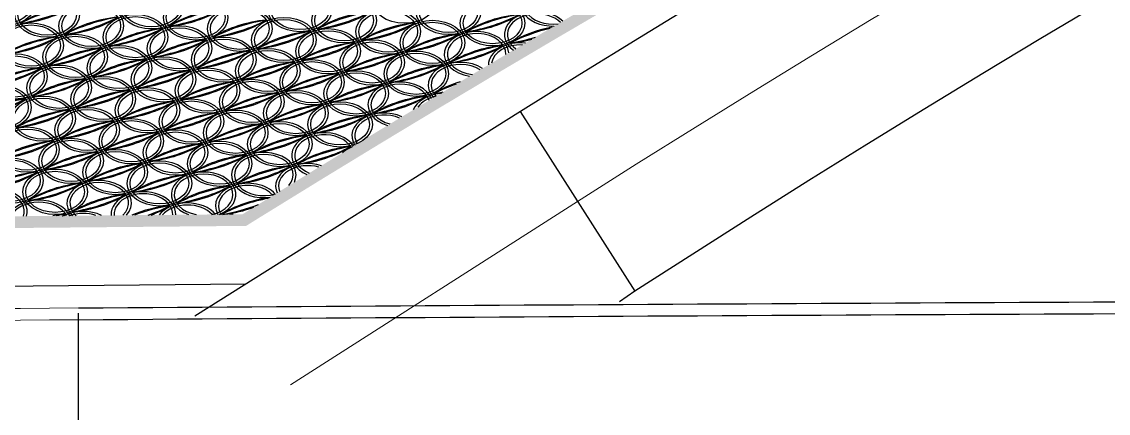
# Model space of a CAD drawing. Extents: x 1767995 to 4174245, y 542814 to 862564.
# Drawn here: x 3882868 to 3901372, y 583116 to 589776 of the extents above; entities that cross this region are included whole.
import ezdxf

# ---------------------------------------------------------------- set-up
doc = ezdxf.new("R2010")
doc.units = 0
doc.header["$LTSCALE"] = 3500
for name, color, linetype, lineweight in [('1粗实线', 1, 'Continuous', 30), ('文字', 7, 'Continuous', 15), ('标注', 3, 'Continuous', 18), ('桥 构造粗实', 1, 'Continuous', 30), ('细实线', 7, 'Continuous', 15)]:
    doc.layers.add(name, color=color, linetype=linetype, lineweight=lineweight)

# ---------------------------------------------------------------- blocks, each defined once
blk = doc.blocks.new('332323')
at = {"color": 8}
for centre, major_axis, start_param, end_param in [((-1748, 5288), (-550, 0), 3.141593, 9.424778), ((-1748, 5288), (-500, 0), 3.141593, 9.424778), ((781, 5239), (-550, 0), 3.141593, 9.424778), ((781, 5239), (-500, 0), 3.141593, 9.424778), ((5087, 5334), (-550, 0), 3.141593, 9.424778), ((7616, 5286), (550, 0), 6.063308, 11.035167), ((7616, 5286), (500, 0), 5.919355, 11.17912), ((1533, 5048), (-550, 0), 3.141593, 9.424778), ((1533, 5048), (-500, 0), 3.141593, 9.424778), ((4061, 4999), (-550, 0), 3.141593, 9.424778), ((-311, 4068), (1697, 0), 1.707987, 2.30627), ((41, 3539), (-2505, 0), -1.335396, -0.933532), ((-1682, 6125), (1697, 0), -1.433605, -0.835323), ((-2034, 6653), (-2505, 0), 1.806196, 2.208061), ((2218, 4019), (1697, 0), 1.707987, 2.30627), ((2570, 3490), (-2505, 0), -1.335396, -0.933532), ((847, 6076), (-1697, 0), 1.707987, 2.30627), ((495, 6605), (-2505, 0), 1.806196, 2.208061), ((2284, 4856), (-550, 0), 3.141593, 9.424778), ((4061, 4999), (-500, 0), 3.141593, 9.424778), ((4813, 4808), (-550, 0), 3.141593, 9.424778), ((6590, 4951), (-550, 0), 3.141593, 9.424778), ((6590, 4951), (-500, 0), 3.141593, 9.424778), ((441, 3876), (-1697, 0), -1.433605, -0.835323), ((793, 3347), (2505, 0), 1.806196, 2.208061), ((-930, 5933), (1697, 0), -1.433605, -0.835323), ((-1282, 6462), (2505, 0), -1.335396, -0.933532), ((507, 4713), (-550, 0), 3.141593, 9.424778), ((507, 4713), (-500, 0), 3.141593, 9.424778), ((2969, 3828), (1697, 0), 1.707987, 2.30627), ((3322, 3299), (-2505, 0), -1.335396, -0.933532), ((1599, 5885), (-1697, 0), 1.707987, 2.30627), ((1247, 6414), (2505, 0), -1.335396, -0.933532), ((3036, 4665), (-550, 0), 3.141593, 9.424778), ((3036, 4665), (-500, 0), 3.141593, 9.424778), ((4747, 3971), (1697, 0), 1.707987, 2.30627), ((5099, 3442), (-2505, 0), -1.335396, -0.933532), ((3376, 6028), (-1697, 0), 1.707987, 2.30627), ((3024, 6557), (2505, 0), -1.335396, -0.933532), ((4813, 4808), (-500, 0), 3.141593, 9.424778), ((5565, 4616), (-550, 0), 3.141593, 9.424778), ((7276, 3922), (1697, 0), 1.707987, 2.30627), ((7628, 3394), (2505, 0), 1.806196, 2.208061), ((5905, 5980), (-1697, 0), 1.707987, 2.30627), ((5553, 6508), (2505, 0), -1.335396, -0.933532), ((7342, 4759), (-550, 0), 3.775058, 7.047833), ((7342, 4759), (-500, 0), 3.768869, 7.054253), ((-1270, 4570), (-550, 0), 3.141593, 9.424778), ((-1270, 4570), (-500, 0), 3.141593, 9.424778), ((1192, 3684), (1697, 0), 1.707987, 2.30627), ((1545, 3156), (-2505, 0), -1.335396, -0.933532), ((-178, 5742), (-1697, 0), 1.707987, 2.30627), ((-530, 6270), (2505, 0), -1.335396, -0.933532), ((3721, 3636), (-1697, 0), -1.433605, -0.835323), ((4074, 3107), (-2505, 0), -1.335396, -0.933532), ((2351, 5693), (-1697, 0), 1.707987, 2.30627), ((1999, 6222), (2505, 0), -1.335396, -0.933532), ((5498, 3779), (1697, 0), 1.707987, 2.30627), ((5851, 3250), (-2505, 0), -1.335396, -0.933532), ((4128, 5836), (-1697, 0), 1.707987, 2.30627), ((3776, 6365), (2505, 0), -1.335396, -0.933532), ((5565, 4616), (-500, 0), 3.141593, 9.424778), ((6317, 4425), (550, 0), 0.055475, 4.492719), ((8027, 3731), (1697, 0), 1.823633, 2.30627), ((8380, 3202), (-2505, 0), -1.241835, -0.933532), ((-585, 3541), (1697, 0), 1.707987, 2.30627), ((-232, 3013), (-2505, 0), -1.335396, -0.933532), ((-1955, 5598), (-1697, 0), 1.707987, 2.30627), ((-2307, 6127), (2505, 0), -1.335396, -0.933532), ((1944, 3493), (-1697, 0), -1.433605, -0.835323), ((2296, 2964), (-2505, 0), -1.335396, -0.933532), ((574, 5550), (1697, 0), -1.433605, -0.835323), ((221, 6079), (-2505, 0), 1.806196, 2.208061), ((6250, 3588), (1697, 0), 1.707987, 2.30627), ((6602, 3059), (-2505, 0), -1.335396, -0.933532), ((4880, 5645), (1697, 0), -1.433605, -0.835323), ((4527, 6174), (-2505, 0), 1.806196, 2.208061), ((6317, 4425), (500, 0), 6.261072, 10.853536), ((7068, 4233), (-550, 0), 4.563188, 6.263161), ((6305, 6317), (2505, 0), -1.335396, -1.154259), ((6657, 5788), (-1697, 0), 1.707987, 1.932661), ((167, 3350), (1697, 0), 1.707987, 2.30627), ((519, 2821), (-2505, 0), -1.335396, -0.933532), ((-1203, 5407), (-1697, 0), 1.707987, 2.30627), ((-1556, 5936), (-2505, 0), 1.806196, 2.208061), ((2696, 3301), (-1697, 0), -1.433605, -0.835323), ((3048, 2773), (-2505, 0), -1.335396, -0.933532), ((1326, 5359), (-1697, 0), 1.707987, 2.30627), ((973, 5887), (-2505, 0), 1.806196, 2.208061), ((2762, 4138), (-550, 0), 3.141593, 9.424778), ((4473, 3445), (-1697, 0), -1.433605, -0.835323), ((4825, 2916), (-2505, 0), -1.335396, -0.933532), ((3103, 5502), (1697, 0), -1.433605, -0.835323), ((2750, 6031), (-2505, 0), 1.806196, 2.208061), ((7002, 3396), (-1697, 0), -1.433605, -0.835323), ((7354, 2867), (-2505, 0), -1.335396, -0.933532), ((5632, 5453), (-1697, 0), 1.707987, 2.30627), ((5279, 5982), (-2505, 0), 1.806196, 2.208061), ((7068, 4233), (-500, 0), 4.654903, 6.170977), ((919, 3158), (-1697, 0), -1.433605, -0.835323), ((1271, 2629), (2505, 0), 1.806196, 2.208061), ((-452, 5215), (-1697, 0), 1.707987, 2.30627), ((-804, 5744), (-2505, 0), 1.806196, 2.208061), ((985, 3995), (-550, 0), 3.141593, 9.424778), ((985, 3995), (-500, 0), 3.141593, 9.424778), ((3448, 3110), (1697, 0), 1.707987, 2.30627), ((3800, 2581), (-2505, 0), -1.335396, -0.933532), ((2077, 5167), (-1697, 0), 1.707987, 2.30627), ((1725, 5696), (2505, 0), -1.335396, -0.933532), ((3514, 3947), (-550, 0), 3.141593, 9.424778), ((3514, 3947), (-500, 0), 3.141593, 9.424778), ((5225, 3253), (1697, 0), 1.707987, 2.30627), ((5577, 2724), (-2505, 0), -1.335396, -0.933532), ((3854, 5310), (-1697, 0), 1.707987, 2.30627), ((3502, 5839), (-2505, 0), 1.806196, 2.208061), ((6043, 3899), (-550, 0), 3.963787, 6.872588), ((6043, 3899), (-500, 0), 3.975488, 6.860887), ((-858, 3015), (1697, 0), 1.707987, 2.30627), ((-506, 2486), (-2505, 0), -1.335396, -0.933532), ((-2229, 5072), (-1697, 0), 1.707987, 2.30627), ((-2581, 5601), (2505, 0), -1.335396, -0.933532), ((-792, 3852), (-550, 0), 3.141593, 9.424778), ((-792, 3852), (-500, 0), 3.141593, 9.424778), ((1671, 2967), (1697, 0), 1.707987, 2.30627), ((2023, 2438), (-2505, 0), -1.335396, -0.933532), ((300, 5024), (-1697, 0), 1.707987, 2.30627), ((-52, 5553), (2505, 0), -1.335396, -0.933532), ((1737, 3804), (-550, 0), 3.141593, 9.424778), ((1737, 3804), (-500, 0), 3.141593, 9.424778), ((4199, 2918), (1697, 0), 1.707987, 2.30627), ((4552, 2390), (-2505, 0), -1.335396, -0.933532), ((2829, 4975), (-1697, 0), 1.707987, 2.30627), ((2477, 5504), (-2505, 0), 1.806196, 2.208061), ((5977, 3062), (1697, 0), 1.707987, 2.30627), ((6329, 2533), (-2505, 0), -1.335396, -0.933532), ((4606, 5119), (-1697, 0), 1.707987, 2.30627), ((4254, 5647), (2505, 0), -1.335396, -0.933532), ((-1817, 3517), (-550, 0), 3.141593, 9.424778), ((-107, 2824), (1697, 0), 1.707987, 2.30627), ((246, 2295), (-2505, 0), -1.335396, -0.933532), ((-1477, 4881), (-1697, 0), 1.707987, 2.30627), ((-1829, 5409), (2505, 0), -1.335396, -0.933532), ((2422, 2775), (1697, 0), 1.707987, 2.30627), ((2775, 2246), (-2505, 0), -1.335396, -0.933532), ((1052, 4832), (1697, 0), -1.433605, -0.835323), ((700, 5361), (2505, 0), -1.335396, -0.933532), ((2489, 3612), (-550, 0), 3.141593, 9.424778), ((2489, 3612), (-500, 0), 3.141593, 9.424778), ((4951, 2727), (-1697, 0), -1.433605, -0.835323), ((5303, 2198), (-2505, 0), -1.335396, -0.933532), ((3581, 4784), (-1697, 0), 1.707987, 2.30627), ((3229, 5313), (2505, 0), -1.335396, -0.933532), ((5018, 3564), (-550, 0), 3.401253, 7.445478), ((5018, 3564), (-500, 0), 3.352231, 7.494546), ((6728, 2870), (-1697, 0), -1.153214, -0.835323), ((7081, 2341), (-2505, 0), -1.110497, -0.933532), ((-1065, 3326), (-550, 0), 3.141593, 9.424778), ((645, 2632), (-1697, 0), -1.433605, -0.835323), ((997, 2103), (-2505, 0), -1.335396, -0.933532), ((-725, 4689), (1697, 0), -1.433605, -0.835323), ((-1077, 5218), (-2505, 0), 1.806196, 2.208061), ((3174, 2584), (-1697, 0), -1.433605, -0.835323), ((3526, 2055), (-2505, 0), -1.335396, -0.933532), ((1804, 4641), (-1697, 0), 1.707987, 2.30627), ((1451, 5170), (-2505, 0), 1.806196, 2.208061), ((3241, 3421), (-550, 0), 3.141593, 9.424778), ((5703, 2535), (1697, 0), 1.707987, 2.30627), ((6055, 2006), (-2505, 0), -1.335396, -0.933532), ((4333, 4592), (-1697, 0), 1.707987, 2.30627), ((3980, 5121), (2505, 0), -1.335396, -0.933532), ((5769, 3372), (550, 0), 1.691622, 2.868449), ((5769, 3372), (500, 0), 1.866542, 2.694405), ((5006, 5456), (-2505, 0), 1.806196, 1.871396), ((5358, 4927), (1697, 0), -1.433605, -1.3526), ((-1132, 2489), (1697, 0), 1.707987, 2.30627), ((-780, 1960), (-2505, 0), -1.335396, -0.933532), ((-2502, 4546), (1697, 0), -1.433605, -0.835323), ((-2855, 5075), (-2505, 0), 1.806196, 2.208061), ((-314, 3134), (-550, 0), 3.141593, 9.424778), ((1397, 2440), (-1697, 0), -1.433605, -0.835323), ((1749, 1912), (2505, 0), 1.806196, 2.208061), ((27, 4498), (-1697, 0), 1.707987, 2.30627), ((-326, 5026), (-2505, 0), 1.806196, 2.208061), ((1463, 3278), (-550, 0), 3.141593, 9.424778), ((1463, 3278), (-500, 0), 3.141593, 9.424778), ((3926, 2392), (1697, 0), 1.707987, 2.30627), ((4278, 1863), (-2505, 0), -1.335396, -0.933532), ((2555, 4449), (-1697, 0), 1.707987, 2.30627), ((2203, 4978), (2505, 0), -1.335396, -0.933532), ((3992, 3229), (-550, 0), 3.141593, 9.424778), ((3992, 3229), (-500, 0), 3.141593, 9.424778), ((-380, 2297), (1697, 0), 1.707987, 2.30627), ((-28, 1769), (2505, 0), 1.806196, 2.208061), ((-1751, 4354), (-1697, 0), 1.707987, 2.30627), ((-2103, 4883), (2505, 0), -1.335396, -0.933532), ((-314, 3134), (-500, 0), 3.141593, 9.424778), ((2149, 2249), (1697, 0), 1.707987, 2.30627), ((2501, 1720), (-2505, 0), -1.335396, -0.933532), ((778, 4306), (-1697, 0), 1.707987, 2.30627), ((426, 4835), (-2505, 0), 1.806196, 2.208061), ((2215, 3086), (-550, 0), 3.141593, 9.424778), ((2215, 3086), (-500, 0), 3.141593, 9.424778), ((4678, 2201), (1697, 0), 1.707987, 2.30627), ((5030, 1672), (-2505, 0), -1.335396, -0.933532), ((3307, 4258), (1697, 0), -1.433605, -0.835323), ((2955, 4787), (-2505, 0), 1.806196, 2.208061), ((4744, 3038), (550, 0), 0.989459, 3.578001), ((4744, 3038), (500, 0), 1.018169, 3.549149), ((372, 2106), (1697, 0), 1.707987, 2.30627), ((724, 1577), (-2505, 0), -1.335396, -0.933532), ((-999, 4163), (-1697, 0), 1.707987, 2.30627), ((-1351, 4692), (2505, 0), -1.335396, -0.933532), ((2900, 2057), (-1697, 0), -1.433605, -0.835323), ((3253, 1529), (-2505, 0), -1.335396, -0.933532), ((1530, 4115), (1697, 0), -1.433605, -0.835323), ((1178, 4643), (2505, 0), -1.335396, -0.933532), ((2967, 2894), (-550, 0), 3.141593, 9.424778), ((2967, 2894), (-500, 0), 3.141593, 9.424778), ((1123, 1914), (1697, 0), 1.707987, 2.30627), ((1476, 1385), (-2505, 0), -1.335396, -0.933532), ((-247, 3971), (1697, 0), -1.433605, -0.835323), ((-599, 4500), (-2505, 0), 1.806196, 2.208061), ((3652, 1866), (1697, 0), 1.707987, 2.30627), ((4004, 1337), (2505, 0), 1.806196, 2.208061), ((2282, 3923), (-1697, 0), 1.707987, 2.30627), ((1930, 4452), (-2505, 0), 1.806196, 2.208061), ((3719, 2703), (-550, 0), 3.561419, 7.297171), ((3719, 2703), (500, 0), 0.389146, 4.185859), ((-654, 1771), (-1697, 0), -1.433605, -0.835323), ((-302, 1242), (-2505, 0), -1.335396, -0.933532), ((-2024, 3828), (1697, 0), -1.433605, -0.835323), ((-2376, 4357), (-2505, 0), 1.806196, 2.208061), ((164, 2417), (-550, 0), 3.141593, 9.424778), ((1875, 1723), (-1697, 0), -1.433605, -0.835323), ((2227, 1194), (2505, 0), 1.806196, 2.208061), ((505, 3780), (1697, 0), -1.433605, -0.835323), ((152, 4309), (2505, 0), -1.335396, -0.933532), ((1942, 2560), (-550, 0), 3.141593, 9.424778), ((1942, 2560), (-500, 0), 3.141593, 9.424778), ((2693, 2368), (550, 0), 5.95575, 11.194738), ((4404, 1674), (1697, 0), 1.707987, 2.30627), ((4756, 1146), (-2505, 0), -1.335396, -0.933532), ((3034, 3732), (-1697, 0), 1.707987, 2.30627), ((2681, 4260), (2505, 0), -1.335396, -0.933532), ((4470, 2511), (-550, 0), 5.231069, 5.626017), ((-1613, 2273), (-550, 0), 3.141593, 9.424778), ((-1613, 2273), (-500, 0), 3.141593, 9.424778), ((98, 1580), (1697, 0), 1.707987, 2.30627), ((450, 1051), (2505, 0), 1.806196, 2.208061), ((-1272, 3637), (-1697, 0), 1.707987, 2.30627), ((-1625, 4166), (2505, 0), -1.335396, -0.933532), ((164, 2417), (-500, 0), 3.141593, 9.424778), ((2627, 1531), (1697, 0), 1.707987, 2.30627), ((2979, 1002), (-2505, 0), -1.335396, -0.933532), ((1256, 3588), (-1697, 0), 1.707987, 2.30627), ((904, 4117), (2505, 0), -1.335396, -0.933532), ((2693, 2368), (500, 0), 5.739964, 11.410524), ((-927, 1245), (1697, 0), 1.707987, 2.30627), ((-575, 716), (-2505, 0), -1.335396, -0.933532), ((-2298, 3302), (-1697, 0), 1.707987, 2.30627), ((-2650, 3831), (2505, 0), -1.335396, -0.933532), ((-861, 2082), (-550, 0), 3.141593, 9.424778), ((850, 1388), (1697, 0), 1.707987, 2.30627), ((1202, 859), (-2505, 0), -1.335396, -0.933532), ((-521, 3445), (-1697, 0), 1.707987, 2.30627), ((-873, 3974), (2505, 0), -1.335396, -0.933532), ((1668, 2034), (550, 0), 5.226647, 10.507367), ((3379, 1340), (-1697, 0), -1.433605, -0.835323), ((3731, 811), (-2505, 0), -1.335396, -0.933532), ((2008, 3397), (1697, 0), -1.433605, -0.835323), ((1656, 3926), (-2505, 0), 1.806196, 2.208061), ((3445, 2177), (550, 0), 1.141289, 3.441078), ((3445, 2177), (500, 0), 1.187053, 3.39573), ((-176, 1053), (1697, 0), 1.707987, 2.30627), ((177, 525), (-2505, 0), -1.335396, -0.933532), ((-1546, 3110), (1697, 0), -1.433605, -0.835323), ((-1898, 3639), (-2505, 0), 1.806196, 2.208061), ((-109, 1890), (-550, 0), 8.858728, 13.158471), ((-109, 1890), (-500, 0), 8.791831, 13.225369), ((1601, 1196), (1697, 0), 1.707987, 2.30627), ((1954, 668), (-2505, 0), -1.335396, -0.933532), ((231, 3254), (-1697, 0), 1.707987, 2.30627), ((-121, 3782), (-2505, 0), 1.806196, 2.208061), ((1668, 2034), (500, 0), 4.991947, 10.742067), ((2420, 1842), (-550, 0), 9.976397, 12.949536), ((2420, 1842), (-500, 0), 9.959242, 12.988645), ((-1886, 1747), (-550, 0), 9.218541, 12.798659), ((-1886, 1747), (-500, 0), 9.196199, 12.821001), ((576, 862), (1697, 0), 1.707987, 2.30627), ((928, 333), (-2505, 0), -1.335396, -0.933532), ((-794, 2919), (-1697, 0), 1.707987, 2.30627), ((-1147, 3448), (2505, 0), -1.335396, -0.933532), ((643, 1699), (-550, 0), 9.405792, 12.611407), ((643, 1699), (-500, 0), 9.40259, 12.61461), ((2353, 1005), (-1697, 0), -1.433605, -0.835323), ((2705, 476), (2505, 0), 1.806196, 2.208061), ((983, 3062), (-1697, 0), 1.707987, 2.30627), ((631, 3591), (-2505, 0), 1.806196, 2.208061), ((-1135, 1556), (-550, 0), 3.456937, 5.993892), ((-1135, 1556), (-500, 0), 3.488283, 5.962545), ((1394, 1507), (550, 0), 0.517376, 2.650267), ((1394, 1507), (500, 0), 0.57347, 2.594173), ((3105, 813), (1697, 0), 1.761119, 2.300521), ((3457, 285), (-2505, 0), -1.292911, -0.937936), ((1382, 3399), (2505, 0), -1.324046, -1.062356), ((-449, 527), (1697, 0), 1.707987, 1.83843), ((-97, -2), (-2505, 0), -1.335396, -1.269572), ((-2172, 3113), (2505, 0), -0.962555, -0.933532), ((-1820, 2584), (1697, 0), -0.87326, -0.835323), ((-383, 1364), (-550, 0), 4.103869, 5.34696), ((-383, 1364), (500, 0), 1.11984, 2.047804), ((1328, 670), (1697, 0), 1.707987, 2.117641), ((1680, 141), (-2505, 0), -1.335396, -1.07641), ((-395, 3256), (2505, 0), -1.107706, -0.933532), ((-43, 2727), (-1697, 0), 2.075333, 2.30627), ((1735, 2871), (-1697, 0), 1.735543, 2.054318), ((2146, 1316), (550, 0), 1.528747, 1.638896)]:
    blk.add_ellipse(centre, major_axis=major_axis, ratio=0.7, start_param=start_param, end_param=end_param, dxfattribs=at)
for centre, major_axis in [((3310, 5191), (550, 0)), ((3310, 5191), (500, 0)), ((-996, 5096), (550, 0)), ((-996, 5096), (500, 0)), ((5839, 5143), (550, 0)), ((5839, 5143), (500, 0)), ((-245, 4905), (550, 0)), ((-245, 4905), (500, 0)), ((2284, 4856), (500, 0)), ((1259, 4522), (550, 0)), ((1259, 4522), (500, 0)), ((3788, 4473), (550, 0)), ((3788, 4473), (500, 0)), ((-518, 4378), (550, 0)), ((-518, 4378), (500, 0)), ((2011, 4330), (550, 0)), ((2011, 4330), (500, 0)), ((4540, 4282), (550, 0)), ((4540, 4282), (500, 0)), ((234, 4187), (550, 0)), ((234, 4187), (500, 0)), ((2762, 4138), (500, 0)), ((5291, 4090), (550, 0)), ((5291, 4090), (500, 0)), ((-1544, 4044), (550, 0)), ((-1544, 4044), (500, 0)), ((4266, 3755), (550, 0)), ((4266, 3755), (500, 0)), ((-1817, 3517), (500, 0)), ((-40, 3661), (550, 0)), ((-40, 3661), (500, 0)), ((-1065, 3326), (500, 0)), ((712, 3469), (550, 0)), ((712, 3469), (500, 0)), ((3241, 3421), (500, 0)), ((-1339, 2800), (550, 0)), ((-1339, 2800), (500, 0)), ((438, 2943), (550, 0)), ((438, 2943), (500, 0)), ((-587, 2608), (550, 0)), ((-587, 2608), (500, 0)), ((1190, 2751), (550, 0)), ((1190, 2751), (500, 0)), ((916, 2225), (550, 0)), ((916, 2225), (500, 0)), ((-861, 2082), (500, 0))]:
    blk.add_ellipse(centre, major_axis=major_axis, ratio=0.7, dxfattribs=at)
blk = doc.blocks.new('gdfgdfg')
at = {"layer": '细实线'}
for centre in [(216121, -6244204), (216121, -6244404)]:
    blk.add_arc(centre, 6284404, 90.4179296, 90.5614959, dxfattribs=at)

msp = doc.modelspace()

# ---------------------------------------------------------------- hatches: boundary and pattern name
h = msp.add_hatch(color=8)
h.paths.add_polyline_path([(3869156.9, 588473.7), (3870155.4, 588937.3), (3871153.9, 589397), (3872152.4, 589852.7), (3873150.9, 590304.4), (3874149.4, 590752.1), (3875147.8, 591195.8), (3876146.3, 591635.5), (3877144.8, 592071.3), (3878143.2, 592503.1), (3879141.7, 592930.9), (3880140.1, 593354.7), (3881138.6, 593774.5), (3882137, 594190.4), (3883135.4, 594602.2), (3884133.9, 595010.1), (3885132.3, 595414), (3886130.7, 595813.9), (3887129.1, 596209.9), (3888127.5, 596601.8), (3889125.9, 596989.8), (3890124.2, 597373.8), (3891122.6, 597753.8), (3892121, 598129.8), (3893119.3, 598501.9), (3894117.7, 598870), (3895116, 599234), (3896114.4, 599594.1), (3897112.7, 599950.3), (3898111, 600302.4), (3899109.4, 600650.6), (3900107.7, 600994.7), (3901106, 601334.9), (3902104.3, 601671.2), (3903102.6, 602003.4), (3904100.9, 602331.7), (3905099.2, 602655.9), (3906097.4, 602976.2), (3907095.7, 603292.5), (3908094, 603604.9), (3909092.2, 603913.2), (3910090.5, 604217.6), (3911088.8, 604518), (3912087, 604814.4), (3913085.2, 605106.8), (3914083.5, 605395.3), (3915081.7, 605679.7), (3916079.9, 605960.2), (3917078.1, 606236.7), (3918076.3, 606509.3), (3919074.6, 606777.8), (3920072.8, 607042.4), (3921070.9, 607303), (3922069.1, 607559.6), (3923067.3, 607812.2), (3924065.5, 608060.9), (3925063.7, 608305.5), (3926061.8, 608546.2), (3927060, 608782.9), (3928058.2, 609015.7), (3929056.3, 609244.4), (3930054.5, 609469.2), (3931052.6, 609690), (3932050.8, 609906.8), (3933048.9, 610119.6), (3934047, 610328.5), (3935045.1, 610533.4), (3936043.3, 610734.3), (3937041.4, 610931.2), (3938039.5, 611124.1), (3939037.6, 611313.1), (3940035.7, 611498.1), (3941033.8, 611679.1), (3942031.9, 611856.1), (3942852.8, 611998.4, -0.9291183), (3942997.4, 611213.8), (3942945.6, 611200.2), (3941945.6, 610932.5), (3940945.6, 610658.4), (3939945.6, 610378), (3938945.6, 610091.2), (3937945.6, 609798.1), (3936945.6, 609498.7), (3935945.6, 609192.9), (3934945.6, 608880.8), (3933945.6, 608562.4), (3932945.6, 608237.6), (3931945.6, 607906.6), (3930945.6, 607569.1), (3929945.6, 607225.4), (3928945.6, 606875.3), (3927945.6, 606518.9), (3926945.6, 606156.1), (3925945.6, 605787.1), (3924945.6, 605411.7), (3923945.6, 605029.9), (3922945.6, 604641.9), (3921945.6, 604247.5), (3920945.6, 603846.8), (3919945.6, 603439.8), (3918945.6, 603026.4), (3917945.6, 602606.8), (3916945.6, 602180.8), (3915945.6, 601748.5), (3914945.6, 601309.8), (3913945.6, 600864.8), (3912945.6, 600413.6), (3911945.6, 599956), (3910945.6, 599492), (3909945.6, 599021.8), (3908945.6, 598545.2), (3907945.6, 598062.3), (3906945.6, 597573.1), (3905945.6, 597077.6), (3904945.6, 596575.8), (3903945.6, 596067.6), (3902945.6, 595553.1), (3901945.6, 595032.3), (3900945.6, 594505.2), (3899945.6, 593971.8), (3898945.6, 593432), (3897945.6, 592886), (3896945.6, 592333.6), (3895945.6, 591774.9), (3894945.6, 591209.9), (3893945.6, 590638.6), (3892945.6, 590061), (3891945.6, 589477), (3890945.6, 588886.7), (3889945.6, 588290.2), (3888945.6, 587687.3), (3887945.6, 587078.1), (3886945.6, 586462.6), (3886689.7, 586303.5), (3865950, 586114.4, -0.7595159), (3865736.4, 586854.8), (3866161.3, 587058.9), (3867159.8, 587534.5), (3868158.3, 588006.1)])
h.paths.add_polyline_path([(3886840.3, 586632.7), (3886631.7, 586502.9), (3865948.2, 586314.3, -0.7425297), (3865834.1, 586679.9), (3866247.6, 586878.4), (3867245.5, 587353.8), (3868243.5, 587825.1), (3869241.4, 588292.4), (3870239.3, 588755.8), (3871237.2, 589215.2), (3872235.1, 589670.6), (3873233, 590122), (3874230.9, 590569.4), (3875228.8, 591012.9), (3876226.6, 591452.4), (3877224.5, 591887.9), (3878222.3, 592319.4), (3879220.1, 592746.9), (3880218, 593170.4), (3881215.8, 593590), (3882213.6, 594005.6), (3883211.4, 594417.2), (3884209.2, 594824.8), (3885207, 595228.5), (3886204.7, 595628.1), (3887202.5, 596023.8), (3888200.2, 596415.5), (3889198, 596803.3), (3890195.7, 597187), (3891193.4, 597566.8), (3892191.1, 597942.5), (3893188.8, 598314.4), (3894186.5, 598682.2), (3895184.2, 599046), (3896181.9, 599405.9), (3897179.6, 599761.8), (3898177.2, 600113.7), (3899174.9, 600461.6), (3900172.5, 600805.6), (3901170.2, 601145.5), (3902167.8, 601481.5), (3903165.4, 601813.5), (3904163, 602141.5), (3905160.6, 602465.6), (3906158.2, 602785.7), (3907155.8, 603101.8), (3908153.4, 603413.9), (3909150.9, 603722), (3910148.5, 604026.2), (3911146, 604326.4), (3912143.6, 604622.6), (3913141.1, 604914.8), (3914138.6, 605203), (3915136.2, 605487.3), (3916133.7, 605767.6), (3917131.2, 606043.9), (3918128.7, 606316.2), (3919126.2, 606584.6), (3920123.6, 606849), (3921121.1, 607109.4), (3922118.6, 607365.8), (3923116, 607618.2), (3924113.5, 607866.7), (3925110.9, 608111.2), (3926108.4, 608351.7), (3927105.8, 608588.3), (3928103.2, 608820.8), (3929100.6, 609049.4), (3930098, 609274), (3931095.4, 609494.6), (3932092.8, 609711.3), (3933090.2, 609924), (3934087.6, 610132.7), (3935085, 610337.4), (3936082.4, 610538.1), (3937079.7, 610734.9), (3938077.1, 610927.7), (3939074.4, 611116.5), (3940071.8, 611301.4), (3941069.1, 611482.2), (3942066.5, 611659.1), (3942844.7, 611794, -1.0024675), (3942946.8, 611407.3), (3942894.4, 611393.6), (3941893.3, 611125.5), (3940892.1, 610851.1), (3939891, 610570.4), (3938889.9, 610283.3), (3937888.7, 609989.9), (3936887.6, 609690.1), (3935886.5, 609384), (3934885.4, 609071.6), (3933884.3, 608752.8), (3932883.2, 608427.7), (3931882.1, 608096.2), (3930881.1, 607758.5), (3929880, 607414.3), (3928878.9, 607063.9), (3927877.9, 606707.1), (3926876.8, 606344), (3925875.8, 605974.5), (3924874.7, 605598.7), (3923873.7, 605216.6), (3922872.7, 604828.2), (3921871.7, 604433.4), (3920870.7, 604032.3), (3919869.7, 603624.8), (3918868.7, 603211.1), (3917867.7, 602791), (3916866.7, 602364.6), (3915865.7, 601931.8), (3914864.7, 601492.8), (3913863.8, 601047.4), (3912862.8, 600595.6), (3911861.9, 600137.6), (3910860.9, 599673.2), (3909860, 599202.5), (3908859, 598725.5), (3907858.1, 598242.2), (3906857.2, 597752.5), (3905856.3, 597256.6), (3904855.4, 596754.3), (3903854.5, 596245.7), (3902853.6, 595730.7), (3901852.7, 595209.5), (3900851.9, 594681.9), (3899851, 594148), (3898850.1, 593607.8), (3897849.3, 593061.3), (3896848.4, 592508.4), (3895847.6, 591949.3), (3894846.8, 591383.8), (3893845.9, 590812), (3892845.1, 590233.9), (3891844.3, 589649.5), (3890843.5, 589058.7), (3889842.7, 588461.7), (3888841.9, 587858.3), (3887841.1, 587248.6)], flags=16)

# ---------------------------------------------------------------- linework, layer by layer
at = {"layer": '1粗实线'}
for points in [[(3883834, 584907.6, -0.0010736), (3910820.5, 585046.5), (3910835.1, 585046.6, -0.0032499), (4053829.4, 584546.1), (4053859.7, 584545.8, -0.0014157), (4087834, 584109.9, -0.0014134)], [(3883834, 584707.6, -0.0010736), (3910820.5, 584846.5), (3910835.1, 584846.6, -0.0032499), (4053829.4, 584346.1), (4053859.7, 584345.8, -0.0013324), (4085834, 583940.9, -0.0013324)]]:
    msp.add_lwpolyline(points, format="xyb", dxfattribs=at)
at = {"layer": '标注', "color": 8, "ltscale": 550}
msp.add_lwpolyline([(3902334, 592731.8), (3901334, 592161.4), (3900334, 591584.2), (3899334, 591000.2), (3898334, 590409.4), (3897334, 589811.7), (3896334, 589207.2), (3895334, 588595.9), (3894334, 587977.7), (3893334, 587352.7), (3892334, 586720.9), (3887444, 583597.9)], dxfattribs=at)
at = {"layer": '桥 构造粗实'}
for p, q in [((3891357.7, 588249.5), (3893310.2, 585192.3)), ((3859807.1, 585058.3), (3886692, 585317.6)), ((3893310.2, 585192.3), (3893049.9, 585013.1)), ((3883834, 582327.6), (3883834, 584817.7))]:
    msp.add_line(p, q, dxfattribs=at)
for points in [[(3901482.6, 594233.5), (3900470.5, 593666.3), (3899458.4, 593092.3), (3898446.3, 592511.3), (3897434.2, 591923.5), (3896422.1, 591328.8), (3895410, 590727.2), (3894397.9, 590118.7), (3893385.7, 589503.3), (3892373.6, 588881), (3891361.5, 588251.9)], [(3902197.4, 590656.5), (3901209.5, 590076.2), (3900221.6, 589489.2), (3899233.7, 588895.3), (3898245.9, 588294.7), (3897258, 587687.3), (3896270.1, 587073.1), (3895282.2, 586452.2), (3894294.4, 585824.5), (3893310.2, 585192.3)], [(3891361.5, 588251.9), (3891361.5, 588251.9), (3885814, 584765.9)]]:
    msp.add_lwpolyline(points, dxfattribs=at)

# ---------------------------------------------------------------- block references
msp.add_blockref('332323', (3884296.8, 584801))
at = {"layer": '文字'}
msp.add_blockref('gdfgdfg', (3713552.5, 544874.9), dxfattribs=at)

doc.saveas('drawing.dxf')
